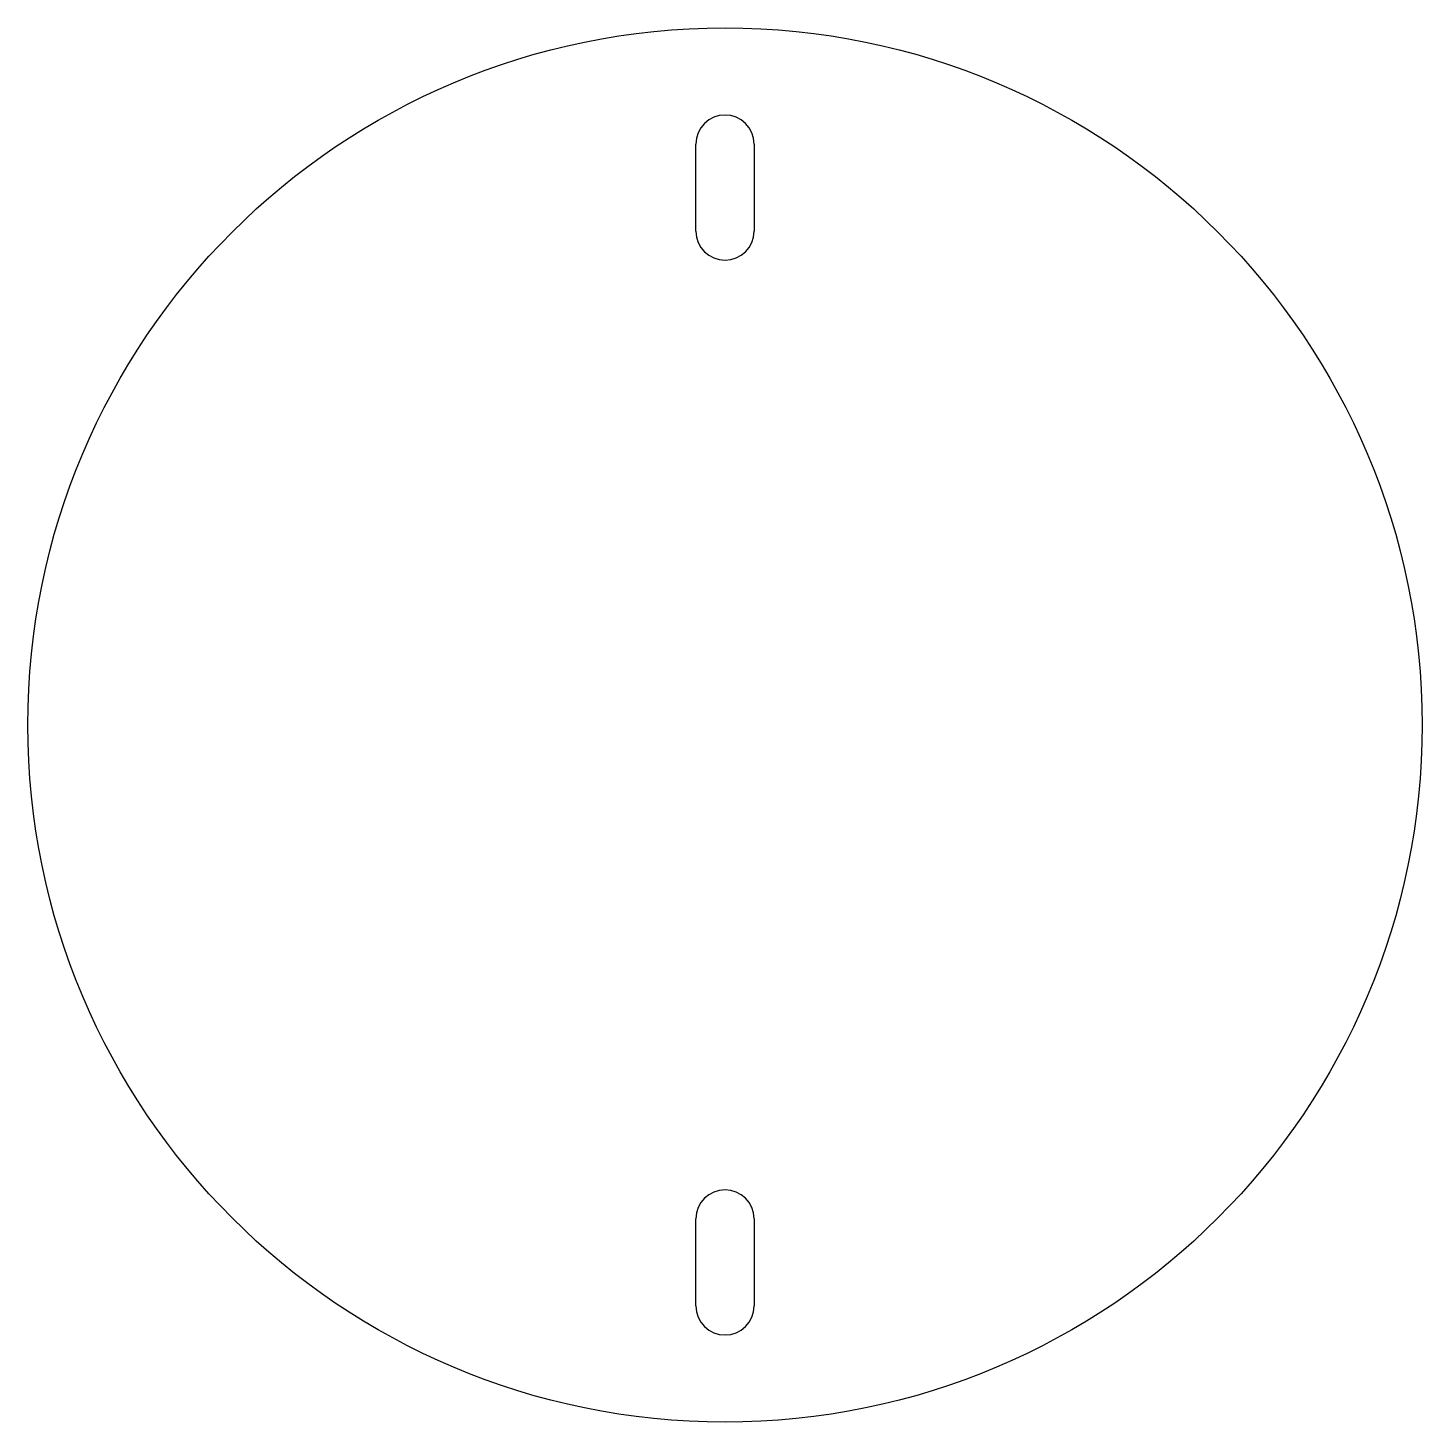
# Model space of a CAD drawing. Extents: x -12 to 12, y -12 to 12.
import ezdxf

# ---------------------------------------------------------------- set-up
doc = ezdxf.new("R2010")
doc.units = 0
doc.layers.get('0').update_dxf_attribs({"linetype": 'continuous'})

# ---------------------------------------------------------------- blocks, each defined once
blk = doc.blocks.new('FACEFEAT')
at = {"color": 0}
for p, q in [((-0.5, 8.5), (-0.5, 10)), ((0.5, 10), (0.5, 8.5)), ((-0.5, -10), (-0.5, -8.5)), ((0.5, -8.5), (0.5, -10))]:
    blk.add_line(p, q, dxfattribs=at)
blk.add_circle((0, 0), 12, dxfattribs=at)
for centre, start, end in [((0, 10), 0, -180), ((0, 8.5), -180, 0), ((0, -8.5), 0, -180), ((0, -10), -180, 0)]:
    blk.add_arc(centre, 0.5, start, end, dxfattribs=at)

msp = doc.modelspace()

# ---------------------------------------------------------------- block references
at = {"color": 0}
msp.add_blockref('FACEFEAT', (0, 0), dxfattribs=at)

doc.saveas('drawing.dxf')
